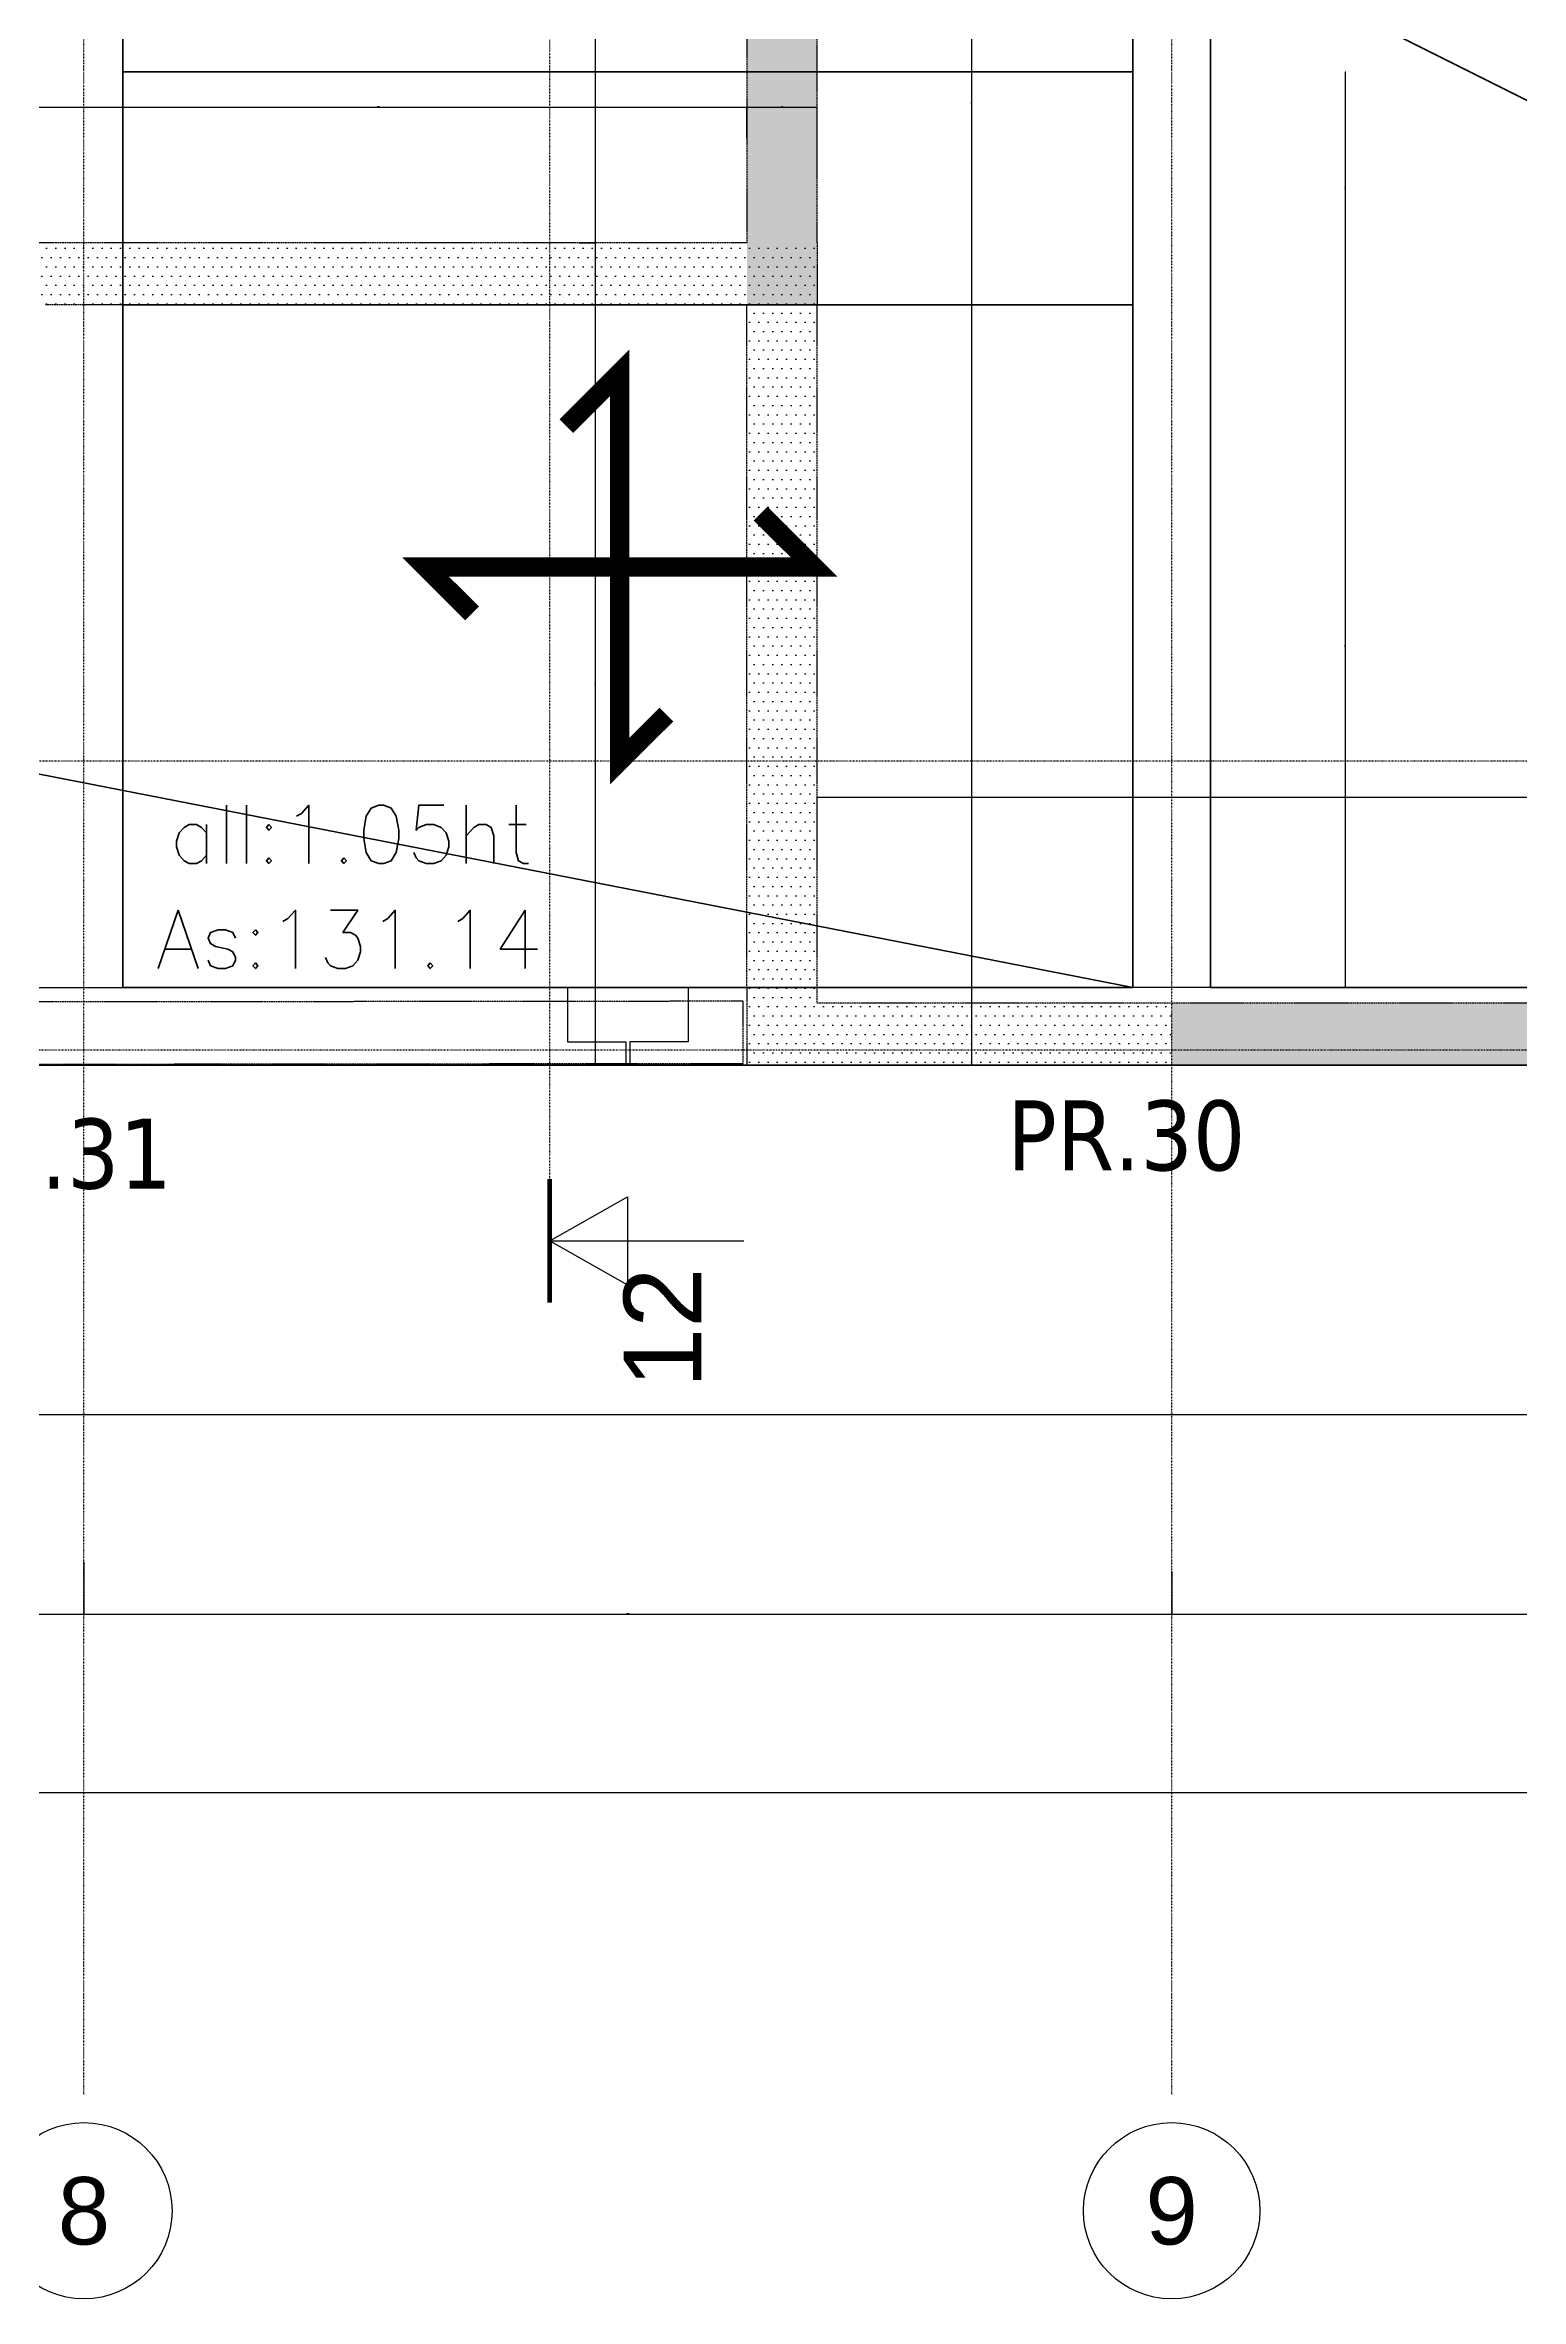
# Model space of a CAD drawing. Extents: x -12912 to 27386, y 1818 to 8189.
# Drawn here: x 1468 to 1848, y 5570 to 6151 of the extents above; entities that cross this region are included whole.
import ezdxf
from ezdxf.enums import TextEntityAlignment as Align

# ---------------------------------------------------------------- set-up
doc = ezdxf.new("R2010")
doc.units = 0
doc.header["$MEASUREMENT"] = 0
for name, pattern in [('CACHE2', [4.7625, 3.175, -1.5875]), ('GrDotted', [0.4, 0.1, -0.1, 0.1, -0.1]), ('GrFeatureAxis', [0.85, 0.25, -0.2, 0.1, -0.2, 0.1]), ('STRICHPUNKT2_S11', [0.9, 0.7, -0.1, 0, -0.1])]:
    doc.linetypes.add(name, pattern=pattern)
doc.layers.get('0').update_dxf_attribs({"linetype": 'CONTINUOUS'})
doc.layers.get('DEFPOINTS').update_dxf_attribs({"linetype": 'CONTINUOUS'})
for name, color, linetype in [('K_ENT_M_Building_Coffrage PH Sous sol', 7, 'CONTINUOUS'), ('préfa v', 2, 'CONTINUOUS'), ('STR_AXES_REPERE', 1, 'CONTINUOUS'), ('STR_COTATION', 1, 'CONTINUOUS'), ('STR_SURCH', 9, 'CACHE2'), ('STR_TXT', 102, 'CONTINUOUS'), ('STR_TXT_PR', 2, 'CONTINUOUS')]:
    doc.layers.add(name, color=color, linetype=linetype)
for name, color, linetype, lineweight in [('STR_AXES', 4, 'STRICHPUNKT2_S11', 25), ('STR_dob_dalles', 130, 'CONTINUOUS', 35), ('STR_POUTRES', 102, 'CONTINUOUS', 35), ('STR_VOILES', 6, 'CONTINUOUS', 70)]:
    doc.layers.add(name, color=color, linetype=linetype, lineweight=lineweight)
doc.styles.add('EPAIS', font='TAHOMA.TTF')
doc.styles.add('FIN', font='romans.shx')
doc.styles.add('GrCut', font='swissli.ttf', dxfattribs={"height": 0.2})
doc.styles.add('GrDimensions', font='simplex.shx')
doc.styles.add('GrGrid', font='ARIAL.TTF', dxfattribs={"height": 0.17})
doc.dimstyles.new('GrDimensions', dxfattribs={"dimtxt": 0.09, "dimasz": 0.05, "dimexe": 0.07, "dimexo": 0, "dimgap": 0.05, "dimtad": 1, "dimzin": 0, "dimdsep": 46, "dimtxsty": 'GrDimensions', "dimblk": 'ARCHTICK', "dimblk1": 'ARCHTICK', "dimblk2": 'ARCHTICK', "dimcen": 0.09, "dimadec": 0, "dimazin": 0, "dimtfac": 1, "dimtdec": 4, "dimtmove": 0, "dimatfit": 3, "dimldrblk": 'OPEN30', "dimfxl": 0, "dimtolj": 1, "dimtzin": 0, "dimarcsym": 0})
doc.dimstyles.new('nOVO', dxfattribs={"dimscale": 1.3, "dimtxt": 0.09, "dimasz": 0.05, "dimexe": 0.07, "dimexo": 0, "dimgap": 0.05, "dimtad": 1, "dimzin": 0, "dimdsep": 46, "dimtxsty": 'GrDimensions', "dimblk": 'ARCHTICK', "dimcen": 0.09, "dimadec": 0, "dimazin": 0, "dimtfac": 1, "dimtmove": 0, "dimatfit": 3, "dimldrblk": 'OPEN30', "dimfxl": 0, "dimtolj": 1, "dimtzin": 0, "dimarcsym": 0})
doc.dimstyles.new('Novo_MALKO', dxfattribs={"dimscale": 1.3, "dimtxt": 0.09, "dimasz": 0.05, "dimexe": 0.07, "dimexo": 0, "dimgap": 0.05, "dimtad": 1, "dimdec": 0, "dimlfac": 100, "dimzin": 0, "dimdsep": 46, "dimtxsty": 'GrDimensions', "dimblk": 'ARCHTICK', "dimcen": 0.09, "dimadec": 0, "dimazin": 0, "dimtfac": 1, "dimtdec": 0, "dimtmove": 0, "dimatfit": 3, "dimldrblk": 'OPEN30', "dimfxl": 0, "dimtolj": 1, "dimtzin": 0, "dimarcsym": 0})
pattern_1 = [(0, (5243.0074, 5883.9378), (1.190625, 2.38125), [0, -2.38125])]

# ---------------------------------------------------------------- blocks, each defined once
blk = doc.blocks.new('_ArchTick')
at = {"color": 0, "linetype": 'ByBlock', "const_width": 0.15}
blk.add_lwpolyline([(-0.5, -0.5), (0.5, 0.5)], dxfattribs=at)
blk = doc.blocks.new('*D250')
at = {"layer": 'DEFPOINTS', "color": 0, "linetype": 'Continuous'}
for p in [(1649.02, 6134.56), (1459.36, 6128.56), (1649.02, 6126.66)]:
    blk.add_point(p, dxfattribs=at)
at = {"layer": 'STR_COTATION', "color": 0, "linetype": 'Continuous', "lineweight": -2}
for p, q in [((1459.36, 6128.56), (1459.36, 6134.65)), ((1459.36, 6134.56), (1649.02, 6134.56)), ((1649.02, 6126.66), (1649.02, 6134.65))]:
    blk.add_line(p, q, dxfattribs=at)
at = {"layer": 'STR_COTATION', "color": 0, "linetype": 'Continuous', "lineweight": -2, "xscale": 0.065, "yscale": 0.065, "zscale": 0.065, "rotation": 180}
blk.add_blockref('_ArchTick', (1459.36, 6134.56), dxfattribs=at)
at = {"layer": 'STR_COTATION', "color": 0, "linetype": 'Continuous', "lineweight": -2, "xscale": 0.065, "yscale": 0.065, "zscale": 0.065}
blk.add_blockref('_ArchTick', (1649.02, 6134.56), dxfattribs=at)
at = {"layer": 'STR_COTATION', "color": 0, "linetype": 'Continuous', "lineweight": -3, "insert": (1554.19, 6134.68), "char_height": 0.117, "attachment_point": 5, "style": 'GrDimensions'}
blk.add_mtext('\\A1;189.66', dxfattribs=at)
blk = doc.blocks.new('_Open30')
at = {"color": 0, "linetype": 'ByBlock', "lineweight": -2}
for p, q in [((-1, 0.3), (0, 0)), ((0, 0), (-1, -0.3)), ((0, 0), (-1, 0))]:
    blk.add_line(p, q, dxfattribs=at)
blk = doc.blocks.new('*D251')
at = {"layer": 'DEFPOINTS', "color": 0, "linetype": 'Continuous'}
for p in [(1667.12, 6134.56), (1649.02, 6126.66), (1667.12, 6127.82)]:
    blk.add_point(p, dxfattribs=at)
at = {"layer": 'STR_COTATION', "color": 0, "linetype": 'Continuous', "lineweight": -2}
for p, q in [((1649.02, 6126.66), (1649.02, 6134.65)), ((1649.02, 6134.56), (1667.12, 6134.56)), ((1667.12, 6127.82), (1667.12, 6134.65))]:
    blk.add_line(p, q, dxfattribs=at)
at = {"layer": 'STR_COTATION', "color": 0, "linetype": 'Continuous', "lineweight": -2, "xscale": 0.065, "yscale": 0.065, "zscale": 0.065, "rotation": 180}
blk.add_blockref('_ArchTick', (1649.02, 6134.56), dxfattribs=at)
at = {"layer": 'STR_COTATION', "color": 0, "linetype": 'Continuous', "lineweight": -2, "xscale": 0.065, "yscale": 0.065, "zscale": 0.065}
blk.add_blockref('_ArchTick', (1667.12, 6134.56), dxfattribs=at)
at = {"layer": 'STR_COTATION', "color": 0, "linetype": 'Continuous', "lineweight": -3, "insert": (1658.07, 6134.68), "char_height": 0.117, "attachment_point": 5, "style": 'GrDimensions'}
blk.add_mtext('\\A1;1810', dxfattribs=at)
blk = doc.blocks.new('*D252')
at = {"layer": 'DEFPOINTS', "color": 0, "linetype": 'Continuous'}
for p in [(2310.36, 5956.91), (1667.12, 5949.05), (2310.36, 5949.05)]:
    blk.add_point(p, dxfattribs=at)
at = {"layer": 'STR_COTATION', "color": 0, "linetype": 'Continuous', "lineweight": -2}
for p, q in [((1667.12, 5949.05), (1667.12, 5957)), ((1667.12, 5956.91), (2310.36, 5956.91)), ((2310.36, 5949.05), (2310.36, 5957))]:
    blk.add_line(p, q, dxfattribs=at)
at = {"layer": 'STR_COTATION', "color": 0, "linetype": 'Continuous', "lineweight": -2, "xscale": 0.065, "yscale": 0.065, "zscale": 0.065, "rotation": 180}
blk.add_blockref('_ArchTick', (1667.12, 5956.91), dxfattribs=at)
at = {"layer": 'STR_COTATION', "color": 0, "linetype": 'Continuous', "lineweight": -2, "xscale": 0.065, "yscale": 0.065, "zscale": 0.065}
blk.add_blockref('_ArchTick', (2310.36, 5956.91), dxfattribs=at)
at = {"layer": 'STR_COTATION', "color": 0, "linetype": 'Continuous', "lineweight": -3, "insert": (1988.74, 5957.03), "char_height": 0.117, "attachment_point": 5, "style": 'GrDimensions'}
blk.add_mtext('\\A1;643.24', dxfattribs=at)
blk = doc.blocks.new('*D269')
at = {"layer": 'DEFPOINTS', "color": 0, "linetype": 'Continuous'}
for p in [(1605.24, 6083.69), (1610.04, 6083.69), (1605.24, 5887.91)]:
    blk.add_point(p, dxfattribs=at)
at = {"layer": 'STR_COTATION', "color": 0, "linetype": 'Continuous', "lineweight": -2}
for p, q in [((1605.24, 6083.69), (1610.13, 6083.69)), ((1610.04, 5887.91), (1610.04, 6083.69)), ((1605.24, 5887.91), (1610.13, 5887.91))]:
    blk.add_line(p, q, dxfattribs=at)
at = {"layer": 'STR_COTATION', "color": 0, "linetype": 'Continuous', "lineweight": -2, "xscale": 0.065, "yscale": 0.065, "zscale": 0.065}
for p, rotation in [((1610.04, 6083.69), 90), ((1610.04, 5887.91), 270)]:
    blk.add_blockref('_ArchTick', p, dxfattribs=dict(at, rotation=rotation))
at = {"layer": 'STR_COTATION', "color": 0, "linetype": 'Continuous', "lineweight": -3, "insert": (1609.92, 5985.8), "char_height": 0.117, "attachment_point": 5, "rotation": 90, "style": 'GrDimensions'}
blk.add_mtext('\\A1;195.77', dxfattribs=at)
blk = doc.blocks.new('*D270')
at = {"layer": 'DEFPOINTS', "color": 0, "linetype": 'Continuous'}
for p in [(1605.79, 6099.69), (1610.04, 6099.69), (1605.24, 6083.69)]:
    blk.add_point(p, dxfattribs=at)
at = {"layer": 'STR_COTATION', "color": 0, "linetype": 'Continuous', "lineweight": -2}
for p, q in [((1605.79, 6099.69), (1610.13, 6099.69)), ((1610.04, 6083.69), (1610.04, 6099.69)), ((1605.24, 6083.69), (1610.13, 6083.69))]:
    blk.add_line(p, q, dxfattribs=at)
at = {"layer": 'STR_COTATION', "color": 0, "linetype": 'Continuous', "lineweight": -2, "xscale": 0.065, "yscale": 0.065, "zscale": 0.065}
for p, rotation in [((1610.04, 6099.69), 90), ((1610.04, 6083.69), 270)]:
    blk.add_blockref('_ArchTick', p, dxfattribs=dict(at, rotation=rotation))
at = {"layer": 'STR_COTATION', "color": 0, "linetype": 'Continuous', "lineweight": -3, "insert": (1609.92, 6091.69), "char_height": 0.117, "attachment_point": 5, "rotation": 90, "style": 'GrDimensions'}
blk.add_mtext('\\A1;1600', dxfattribs=at)
blk = doc.blocks.new('*D271')
at = {"layer": 'DEFPOINTS', "color": 0, "linetype": 'Continuous'}
for p in [(1595.5, 6490.54), (1610.04, 6490.54), (1605.79, 6099.69)]:
    blk.add_point(p, dxfattribs=at)
at = {"layer": 'STR_COTATION', "color": 0, "linetype": 'Continuous', "lineweight": -2}
for p, q in [((1595.5, 6490.54), (1610.13, 6490.54)), ((1610.04, 6099.69), (1610.04, 6490.54)), ((1605.79, 6099.69), (1610.13, 6099.69))]:
    blk.add_line(p, q, dxfattribs=at)
at = {"layer": 'STR_COTATION', "color": 0, "linetype": 'Continuous', "lineweight": -2, "xscale": 0.065, "yscale": 0.065, "zscale": 0.065}
for p, rotation in [((1610.04, 6490.54), 90), ((1610.04, 6099.69), 270)]:
    blk.add_blockref('_ArchTick', p, dxfattribs=dict(at, rotation=rotation))
at = {"layer": 'STR_COTATION', "color": 0, "linetype": 'Continuous', "lineweight": -3, "insert": (1609.92, 6295.11), "char_height": 0.117, "attachment_point": 5, "rotation": 90, "style": 'GrDimensions'}
blk.add_mtext('\\A1;390.85', dxfattribs=at)
blk = doc.blocks.new('*D332')
at = {"layer": 'DEFPOINTS', "color": 0, "linetype": 'Continuous'}
for p in [(1706.96, 5907.92), (1711.83, 5907.92), (1711.83, 5887.91)]:
    blk.add_point(p, dxfattribs=at)
at = {"layer": 'STR_COTATION', "color": 0, "linetype": 'Continuous', "lineweight": -2}
for p, q in [((1711.83, 5907.92), (1706.87, 5907.92)), ((1706.96, 5887.91), (1706.96, 5907.92)), ((1711.83, 5887.91), (1706.87, 5887.91))]:
    blk.add_line(p, q, dxfattribs=at)
at = {"layer": 'STR_COTATION', "color": 0, "linetype": 'Continuous', "lineweight": -2, "xscale": 0.065, "yscale": 0.065, "zscale": 0.065}
for p, rotation in [((1706.96, 5907.92), 90), ((1706.96, 5887.91), 270)]:
    blk.add_blockref('_ArchTick', p, dxfattribs=dict(at, rotation=rotation))
at = {"layer": 'STR_COTATION', "color": 0, "linetype": 'Continuous', "lineweight": -3, "insert": (1706.84, 5897.92), "char_height": 0.117, "attachment_point": 5, "rotation": 90, "style": 'GrDimensions'}
blk.add_mtext('\\A1;2000', dxfattribs=at)
blk = doc.blocks.new('*D333')
at = {"layer": 'DEFPOINTS', "color": 0, "linetype": 'Continuous'}
for p in [(1706.96, 6363.07), (1712.23, 6363.07), (1711.83, 5907.92)]:
    blk.add_point(p, dxfattribs=at)
at = {"layer": 'STR_COTATION', "color": 0, "linetype": 'Continuous', "lineweight": -2}
for p, q in [((1712.23, 6363.07), (1706.87, 6363.07)), ((1706.96, 5907.92), (1706.96, 6363.07)), ((1711.83, 5907.92), (1706.87, 5907.92))]:
    blk.add_line(p, q, dxfattribs=at)
at = {"layer": 'STR_COTATION', "color": 0, "linetype": 'Continuous', "lineweight": -2, "xscale": 0.065, "yscale": 0.065, "zscale": 0.065}
for p, rotation in [((1706.96, 6363.07), 90), ((1706.96, 5907.92), 270)]:
    blk.add_blockref('_ArchTick', p, dxfattribs=dict(at, rotation=rotation))
at = {"layer": 'STR_COTATION', "color": 0, "linetype": 'Continuous', "lineweight": -3, "insert": (1706.84, 6135.49), "char_height": 0.117, "attachment_point": 5, "rotation": 90, "style": 'GrDimensions'}
blk.add_mtext('\\A1;455.15', dxfattribs=at)
blk = doc.blocks.new('*D457')
at = {"layer": 'DEFPOINTS', "color": 0, "linetype": 'Continuous'}
for p in [(1338.36, 5797.96), (1618.36, 5797.96), (1618.36, 5797.96)]:
    blk.add_point(p, dxfattribs=at)
at = {"layer": 'STR_COTATION', "color": 0, "linetype": 'Continuous', "lineweight": -2}
for p, q in [((1338.36, 5797.96), (1338.36, 5798.05)), ((1338.36, 5797.96), (1618.36, 5797.96)), ((1618.36, 5797.96), (1618.36, 5798.05))]:
    blk.add_line(p, q, dxfattribs=at)
at = {"layer": 'STR_COTATION', "color": 0, "linetype": 'Continuous', "lineweight": -2, "xscale": 0.065, "yscale": 0.065, "zscale": 0.065, "rotation": 180}
blk.add_blockref('_ArchTick', (1338.36, 5797.96), dxfattribs=at)
at = {"layer": 'STR_COTATION', "color": 0, "linetype": 'Continuous', "lineweight": -2, "xscale": 0.065, "yscale": 0.065, "zscale": 0.065}
blk.add_blockref('_ArchTick', (1618.36, 5797.96), dxfattribs=at)
at = {"layer": 'STR_COTATION', "color": 0, "linetype": 'Continuous', "lineweight": -3, "insert": (1478.36, 5798.08), "char_height": 0.117, "attachment_point": 5, "style": 'GrDimensions'}
blk.add_mtext('\\A1;280.00', dxfattribs=at)
blk = doc.blocks.new('*D458')
at = {"layer": 'DEFPOINTS', "color": 0, "linetype": 'Continuous'}
for p in [(1618.36, 5797.96), (1898.36, 5797.96), (1898.36, 5797.96)]:
    blk.add_point(p, dxfattribs=at)
at = {"layer": 'STR_COTATION', "color": 0, "linetype": 'Continuous', "lineweight": -2}
for p, q in [((1618.36, 5797.96), (1618.36, 5798.05)), ((1618.36, 5797.96), (1898.36, 5797.96)), ((1898.36, 5797.96), (1898.36, 5798.05))]:
    blk.add_line(p, q, dxfattribs=at)
at = {"layer": 'STR_COTATION', "color": 0, "linetype": 'Continuous', "lineweight": -2, "xscale": 0.065, "yscale": 0.065, "zscale": 0.065, "rotation": 180}
blk.add_blockref('_ArchTick', (1618.36, 5797.96), dxfattribs=at)
at = {"layer": 'STR_COTATION', "color": 0, "linetype": 'Continuous', "lineweight": -2, "xscale": 0.065, "yscale": 0.065, "zscale": 0.065}
blk.add_blockref('_ArchTick', (1898.36, 5797.96), dxfattribs=at)
at = {"layer": 'STR_COTATION', "color": 0, "linetype": 'Continuous', "lineweight": -3, "insert": (1758.36, 5798.08), "char_height": 0.117, "attachment_point": 5, "style": 'GrDimensions'}
blk.add_mtext('\\A1;280.00', dxfattribs=at)
blk = doc.blocks.new('*D527')
at = {"layer": 'DEFPOINTS', "color": 0, "linetype": 'Continuous'}
for p in [(1198.36, 5758.79), (1478.36, 5760.07), (1478.36, 5746.58)]:
    blk.add_point(p, dxfattribs=at)
at = {"layer": 'STR_COTATION', "color": 0, "linetype": 'Continuous', "lineweight": -2}
for p, q in [((1198.36, 5758.79), (1198.36, 5746.49)), ((1478.36, 5760.07), (1478.36, 5746.49)), ((1198.36, 5746.58), (1478.36, 5746.58))]:
    blk.add_line(p, q, dxfattribs=at)
at = {"layer": 'STR_COTATION', "color": 0, "linetype": 'Continuous', "lineweight": -2, "xscale": 0.065, "yscale": 0.065, "zscale": 0.065, "rotation": 180}
blk.add_blockref('_ArchTick', (1198.36, 5746.58), dxfattribs=at)
at = {"layer": 'STR_COTATION', "color": 0, "linetype": 'Continuous', "lineweight": -2, "xscale": 0.065, "yscale": 0.065, "zscale": 0.065}
blk.add_blockref('_ArchTick', (1478.36, 5746.58), dxfattribs=at)
at = {"layer": 'STR_COTATION', "color": 0, "linetype": 'Continuous', "lineweight": -3, "insert": (1338.36, 5746.7), "char_height": 0.117, "attachment_point": 5, "style": 'GrDimensions'}
blk.add_mtext('\\A1;280.00', dxfattribs=at)
blk = doc.blocks.new('*D528')
at = {"layer": 'DEFPOINTS', "color": 0, "linetype": 'Continuous'}
for p in [(1478.36, 5760.07), (1758.36, 5757.54), (1758.36, 5746.58)]:
    blk.add_point(p, dxfattribs=at)
at = {"layer": 'STR_COTATION', "color": 0, "linetype": 'Continuous', "lineweight": -2}
for p, q in [((1478.36, 5760.07), (1478.36, 5746.49)), ((1758.36, 5757.54), (1758.36, 5746.49)), ((1478.36, 5746.58), (1758.36, 5746.58))]:
    blk.add_line(p, q, dxfattribs=at)
at = {"layer": 'STR_COTATION', "color": 0, "linetype": 'Continuous', "lineweight": -2, "xscale": 0.065, "yscale": 0.065, "zscale": 0.065, "rotation": 180}
blk.add_blockref('_ArchTick', (1478.36, 5746.58), dxfattribs=at)
at = {"layer": 'STR_COTATION', "color": 0, "linetype": 'Continuous', "lineweight": -2, "xscale": 0.065, "yscale": 0.065, "zscale": 0.065}
blk.add_blockref('_ArchTick', (1758.36, 5746.58), dxfattribs=at)
at = {"layer": 'STR_COTATION', "color": 0, "linetype": 'Continuous', "lineweight": -3, "insert": (1618.36, 5746.7), "char_height": 0.117, "attachment_point": 5, "style": 'GrDimensions'}
blk.add_mtext('\\A1;280.00', dxfattribs=at)
blk = doc.blocks.new('*D529')
at = {"layer": 'DEFPOINTS', "color": 0, "linetype": 'Continuous'}
for p in [(1758.36, 5757.54), (2038.36, 5756.29), (2038.36, 5746.58)]:
    blk.add_point(p, dxfattribs=at)
at = {"layer": 'STR_COTATION', "color": 0, "linetype": 'Continuous', "lineweight": -2}
for p, q in [((1758.36, 5757.54), (1758.36, 5746.49)), ((2038.36, 5756.29), (2038.36, 5746.49)), ((1758.36, 5746.58), (2038.36, 5746.58))]:
    blk.add_line(p, q, dxfattribs=at)
at = {"layer": 'STR_COTATION', "color": 0, "linetype": 'Continuous', "lineweight": -2, "xscale": 0.065, "yscale": 0.065, "zscale": 0.065, "rotation": 180}
blk.add_blockref('_ArchTick', (1758.36, 5746.58), dxfattribs=at)
at = {"layer": 'STR_COTATION', "color": 0, "linetype": 'Continuous', "lineweight": -2, "xscale": 0.065, "yscale": 0.065, "zscale": 0.065}
blk.add_blockref('_ArchTick', (2038.36, 5746.58), dxfattribs=at)
at = {"layer": 'STR_COTATION', "color": 0, "linetype": 'Continuous', "lineweight": -3, "insert": (1898.36, 5746.7), "char_height": 0.117, "attachment_point": 5, "style": 'GrDimensions'}
blk.add_mtext('\\A1;280.00', dxfattribs=at)
blk = doc.blocks.new('*D600')
at = {"layer": 'DEFPOINTS', "color": 0, "linetype": 'Continuous'}
for p in [(-1020.36, 5712.87), (7612.27, 5712.87), (-1020.36, 5700.61)]:
    blk.add_point(p, dxfattribs=at)
at = {"layer": 'STR_COTATION', "color": 0, "linetype": 'Continuous', "lineweight": -2}
for p, q in [((-1020.36, 5712.87), (-1020.36, 5700.52)), ((7612.27, 5712.87), (7612.27, 5700.52)), ((7612.27, 5700.61), (-1020.36, 5700.61))]:
    blk.add_line(p, q, dxfattribs=at)
at = {"layer": 'STR_COTATION', "color": 0, "linetype": 'Continuous', "lineweight": -2, "xscale": 0.065, "yscale": 0.065, "zscale": 0.065, "rotation": 180}
blk.add_blockref('_ArchTick', (-1020.36, 5700.61), dxfattribs=at)
at = {"layer": 'STR_COTATION', "color": 0, "linetype": 'Continuous', "lineweight": -2, "xscale": 0.065, "yscale": 0.065, "zscale": 0.065}
blk.add_blockref('_ArchTick', (7612.27, 5700.61), dxfattribs=at)
at = {"layer": 'STR_COTATION', "color": 0, "linetype": 'Continuous', "lineweight": -3, "insert": (3295.95, 5700.74), "char_height": 0.117, "attachment_point": 5, "style": 'GrDimensions'}
blk.add_mtext('\\A1;8632.63', dxfattribs=at)
blk = doc.blocks.new('*D754')
at = {"layer": 'DEFPOINTS', "color": 0, "ltscale": 4.5}
for p in [(1748.36, 6083.69), (1803.12, 6083.69), (1748.36, 5907.92)]:
    blk.add_point(p, dxfattribs=at)
at = {"layer": 'STR_COTATION', "color": 0, "lineweight": -2, "ltscale": 4.5}
for p, q in [((1803.03, 6083.69), (1803.21, 6083.69)), ((1803.12, 5907.92), (1803.12, 6083.69)), ((1803.03, 5907.92), (1803.21, 5907.92))]:
    blk.add_line(p, q, dxfattribs=at)
at = {"layer": 'STR_COTATION', "color": 0, "lineweight": -2, "ltscale": 4.5, "xscale": 0.065, "yscale": 0.065, "zscale": 0.065}
for p, rotation in [((1803.12, 6083.69), 90), ((1803.12, 5907.92), 270)]:
    blk.add_blockref('_ArchTick', p, dxfattribs=dict(at, rotation=rotation))
at = {"layer": 'STR_COTATION', "color": 0, "ltscale": 4.5, "insert": (1802.99, 5995.8), "char_height": 0.117, "attachment_point": 5, "rotation": 90, "style": 'GrDimensions'}
blk.add_mtext('\\A1;175.77', dxfattribs=at)
blk = doc.blocks.new('*D755')
at = {"layer": 'DEFPOINTS', "color": 0, "ltscale": 4.5}
for p in [(1748.36, 6143.69), (1803.12, 6143.69), (1748.36, 6083.69)]:
    blk.add_point(p, dxfattribs=at)
at = {"layer": 'STR_COTATION', "color": 0, "lineweight": -2, "ltscale": 4.5}
for p, q in [((1803.03, 6143.69), (1803.21, 6143.69)), ((1803.12, 6083.69), (1803.12, 6143.69)), ((1803.03, 6083.69), (1803.21, 6083.69))]:
    blk.add_line(p, q, dxfattribs=at)
at = {"layer": 'STR_COTATION', "color": 0, "lineweight": -2, "ltscale": 4.5, "xscale": 0.065, "yscale": 0.065, "zscale": 0.065}
for p, rotation in [((1803.12, 6143.69), 90), ((1803.12, 6083.69), 270)]:
    blk.add_blockref('_ArchTick', p, dxfattribs=dict(at, rotation=rotation))
at = {"layer": 'STR_COTATION', "color": 0, "ltscale": 4.5, "insert": (1802.99, 6113.69), "char_height": 0.117, "attachment_point": 5, "rotation": 90, "style": 'GrDimensions'}
blk.add_mtext('\\A1;6000', dxfattribs=at)

msp = doc.modelspace()

# ---------------------------------------------------------------- hatches: boundary and pattern name
at = {"layer": 'STR_SURCH', "linetype": 'Continuous'}
h = msp.add_hatch(dxfattribs=at)
h.set_pattern_fill('DOTS', color=256, scale=1.5, style=0)
h.set_pattern_definition(pattern_1)
h.paths.add_polyline_path([(1649.024, 6083.685), (1667.122, 6083.685), (1667.122, 6490.539), (1649.024, 6490.539)])
h = msp.add_hatch(dxfattribs=at)
h.set_pattern_fill('DOTS', color=256, scale=1.5, style=0)
h.set_pattern_definition(pattern_1)
h.paths.add_polyline_path([(1667.122, 6099.685), (1459.36, 6099.685), (1459.36, 6083.685), (1649.024, 6083.685)])
h = msp.add_hatch(dxfattribs=at)
h.set_pattern_fill('DOTS', color=256, scale=1.5, style=0)
h.set_pattern_definition(pattern_1)
h.paths.add_polyline_path([(1667.122, 6099.685), (1649.024, 6083.685), (1649.024, 5887.914), (1667.122, 5887.914)])
h = msp.add_hatch(dxfattribs=at)
h.set_pattern_fill('DOTS', color=256, scale=1.5, style=0)
h.set_pattern_definition(pattern_1)
h.paths.add_polyline_path([(1649.073, 5887.914), (1758.364, 5887.914), (1758.364, 5903.914), (1649.073, 5903.914)])
h = msp.add_hatch(dxfattribs=at)
h.set_pattern_fill('DOTS', color=256, scale=1.5, style=0)
h.set_pattern_definition(pattern_1)
h.paths.add_polyline_path([(2047.178, 5903.963), (1758.291, 5903.914), (1758.294, 5887.914), (2047.178, 5887.963)])

# ---------------------------------------------------------------- linework, layer by layer
at = {"color": 1, "linetype": 'ByBlock', "const_width": 5}
for points in [[(1616.294, 6016.2), (1616.294, 6066.2), (1602.541, 6052.446)], [(1616.294, 6016.2), (1666.294, 6016.2), (1652.541, 6029.953)], [(1578.285, 6004.209), (1566.294, 6016.2), (1616.294, 6016.2)], [(1628.285, 5978.191), (1616.294, 5966.2), (1616.294, 6016.2)]]:
    msp.add_lwpolyline(points, dxfattribs=at)
at = {"layer": 'K_ENT_M_Building_Coffrage PH Sous sol', "color": 7, "linetype": 'Continuous'}
for p, q in [((1598.255, 5842.702), (1618.255, 5854.048)), ((1618.255, 5854.048), (1618.255, 5831.355)), ((1598.255, 5842.702), (1618.255, 5842.702)), ((1598.255, 5842.702), (1618.255, 5831.355)), ((1618.255, 5842.702), (1648.255, 5842.702))]:
    msp.add_line(p, q, dxfattribs=at)
at = {"layer": 'K_ENT_M_Building_Coffrage PH Sous sol', "color": 7, "linetype": 'GrFeatureAxis'}
for points in [[(1598.255, 5842.702), (1598.255, 7544.115)], [(-115.376, 5966.258), (3609.113, 5966.258)]]:
    msp.add_lwpolyline(points, dxfattribs=at)
at = {"layer": 'K_ENT_M_Building_Coffrage PH Sous sol', "color": 7, "linetype": 'Continuous', "const_width": 1.2}
msp.add_lwpolyline([(1598.235, 5858.627), (1598.275, 5826.776)], dxfattribs=at)
at = {"layer": 'préfa v'}
for points in [[(1602.86, 5907.914), (1602.86, 5893.914), (1617.86, 5893.914), (1617.86, 5887.914), (1338.86, 5887.914), (1338.86, 5893.914), (1353.86, 5893.914), (1353.86, 5907.914)], [(1633.86, 5907.914), (1633.86, 5893.914), (1618.86, 5893.914), (1618.86, 5887.914), (1897.86, 5887.914), (1897.86, 5893.914), (1882.86, 5893.914), (1882.86, 5907.914)]]:
    msp.add_lwpolyline(points, close=True, dxfattribs=at)
at = {"layer": 'STR_AXES', "linetype": 'GrFeatureAxis'}
for p, q in [((1478.36, 5622.963), (1478.36, 8022.963)), ((1758.36, 5622.963), (1758.36, 8022.963)), ((-1309.741, 5891.914), (7906.576, 5891.914))]:
    msp.add_line(p, q, dxfattribs=at)
at = {"layer": 'STR_AXES_REPERE', "linetype": 'Continuous'}
for centre in [(1478.36, 5592.963), (1758.36, 5592.963)]:
    msp.add_ellipse(centre, major_axis=(-16.047, 16.047), ratio=1, start_param=3.9269908, end_param=10.2101761, dxfattribs=at)
at = {"layer": 'STR_dob_dalles', "linetype": 'Continuous', "lineweight": 35}
for p, q in [((1007.187, 6557.958), (2306.358, 5907.916)), ((1343.888, 5986.898), (1748.358, 5907.916))]:
    msp.add_line(p, q, dxfattribs=at)
at = {"layer": 'STR_POUTRES', "linetype": 'Continuous'}
for p, q in [((1488.361, 6143.685), (1748.358, 6143.685)), ((1748.358, 6083.685), (1488.361, 6083.685))]:
    msp.add_line(p, q, dxfattribs=at)
at = {"layer": 'STR_SURCH', "linetype": 'GrDotted'}
for p, q in [((1649.024, 6490.539), (1649.024, 6099.685)), ((1667.122, 6099.685), (1667.122, 6490.539)), ((1649.024, 6099.685), (1459.36, 6099.685)), ((1649.024, 5907.916), (1649.024, 6083.685)), ((1667.122, 5907.916), (1667.122, 6083.685)), ((1648.024, 5904.379), (1208.36, 5903.914)), ((1758.288, 5903.914), (1667.122, 5903.914)), ((2047.178, 5903.963), (1758.364, 5903.914)), ((1208.37, 5887.914), (1648.044, 5888.379))]:
    msp.add_line(p, q, dxfattribs=at)
at = {"layer": 'STR_SURCH', "linetype": 'GrDotted', "ltscale": 0.25}
for p, q in [((1667.122, 6099.685), (1667.122, 6083.685)), ((1648.044, 5888.379), (1648.024, 5904.379))]:
    msp.add_line(p, q, dxfattribs=at)
at = {"layer": 'STR_SURCH', "linetype": 'GrDotted', "ltscale": 0.5}
for p, q in [((1488.361, 6083.685), (1468.358, 6083.685)), ((1649.024, 5907.916), (1649.024, 5887.914))]:
    msp.add_line(p, q, dxfattribs=at)
at = {"layer": 'STR_SURCH', "linetype": 'GrDotted', "ltscale": 0.0625}
msp.add_line((1667.122, 5903.914), (1667.122, 5907.916), dxfattribs=at)
at = {"layer": 'STR_VOILES', "linetype": 'Continuous'}
for p, q in [((1488.361, 6383.071), (1488.361, 6083.685)), ((1748.358, 5907.916), (1748.358, 6363.069)), ((1768.361, 6363.069), (1768.361, 5907.916)), ((1488.361, 6083.685), (1488.361, 5907.916)), ((1488.361, 5907.916), (1618.36, 5907.916)), ((1618.36, 5907.916), (1748.358, 5907.916)), ((1768.361, 5907.916), (1898.36, 5907.916)), ((1468.358, 5887.914), (1338.36, 5887.914)), ((1488.361, 5887.914), (1468.358, 5887.914)), ((1618.36, 5887.914), (1488.361, 5887.914)), ((1748.36, 5887.914), (1618.36, 5887.914)), ((1898.36, 5887.914), (1748.36, 5887.914))]:
    msp.add_line(p, q, dxfattribs=at)

# ---------------------------------------------------------------- texts
at = {"layer": 'K_ENT_M_Building_Coffrage PH Sous sol', "color": 7, "linetype": 'Continuous', "insert": (1627.294, 5820.292), "char_height": 20, "attachment_point": 5, "rotation": 90, "style": 'GrCut'}
msp.add_mtext('{12}', dxfattribs=at)
at = {"layer": 'STR_AXES_REPERE', "linetype": 'Continuous', "style": 'GrGrid'}
for s, p in [('8', (1478.36, 5592.963)), ('9', (1758.36, 5592.963))]:
    msp.add_text(s, height=17.359, dxfattribs=at).set_placement(p, align=Align.MIDDLE_CENTER)
at = {"layer": 'STR_TXT', "linetype": 'Continuous', "char_height": 15, "attachment_point": 1, "style": 'FIN'}
for s, insert in [('all:1.05ht ', (1500.263, 5954.848)), ('As:131.14', (1496.799, 5927.804))]:
    msp.add_mtext(s, dxfattribs=dict(at, insert=insert))
at = {"layer": 'STR_TXT_PR', "ltscale": 4.5, "style": 'EPAIS'}
for s, p in [('PR.30', (1716.001, 5860.847)), ('PR.31', (1439.674, 5856.159))]:
    msp.add_text(s, height=18, dxfattribs=at).set_placement(p)

# ---------------------------------------------------------------- dimensions: what is measured, and where the dimension line sits
at = {"layer": 'STR_COTATION', "linetype": 'Continuous', "lineweight": -3}
for base, p1, p2, override, picture, middle in [((1610.044, 6490.539), (1605.789, 6099.685), (1595.501, 6490.539), {"dimscale": 1.3, "dimtmove": 1}, '*D271', (1609.92, 6295.112)), ((1706.96, 6363.069), (1711.833, 5907.916), (1712.226, 6363.069), {"dimscale": 1.3, "dimtmove": 1}, '*D333', (1706.837, 6135.493)), ((1610.044, 6099.685), (1605.239, 6083.685), (1605.789, 6099.685), {"dimscale": 1.3, "dimdec": 0, "dimlfac": 100, "dimzin": 0, "dimtmove": 1}, '*D270', (1609.92, 6091.685)), ((1610.044, 6083.685), (1605.239, 5887.914), (1605.239, 6083.685), {"dimscale": 1.3}, '*D269', (1609.92, 5985.799)), ((1706.96, 5907.916), (1711.833, 5887.914), (1711.833, 5907.916), {"dimscale": 1.3, "dimtxt": 0.09, "dimasz": 0.05, "dimexe": 0.07, "dimexo": 0, "dimgap": 0.05, "dimtad": 1, "dimjust": 0, "dimtih": 0, "dimtoh": 0, "dimdec": 0, "dimlfac": 100, "dimrnd": 0, "dimzin": 0, "dimdsep": 46, "dimlunit": 2, "dimpost": '', "dimtxsty": 'GrDimensions', "dimblk": 'ArchTick', "dimblk1": 'ArchTick', "dimblk2": 'ArchTick', "dimsah": 0, "dimtsz": 0, "dimcen": 0.09, "dimdle": 0, "dimse1": 0, "dimse2": 0, "dimsd1": 0, "dimsd2": 0, "dimclrd": 0, "dimclre": 0, "dimclrt": 0, "dimaunit": 0, "dimadec": 0, "dimazin": 0, "dimtol": 0, "dimlim": 0, "dimtp": 0, "dimtm": 0, "dimtfac": 1, "dimtdec": 4, "dimtix": 0, "dimtofl": 1, "dimtmove": 1, "dimatfit": 3, "dimldrblk": 'Open30', "dimtvp": 0, "dimfrac": 0, "dimtolj": 1, "dimtzin": 0, "dimlwd": 65534, "dimlwe": 65534}, '*D332', (1706.837, 5897.915))]:
    dim = msp.add_linear_dim(base=base, p1=p1, p2=p2, angle=90, dimstyle='GrDimensions', override=override, dxfattribs=at)
    dim.commit()
    dim.dimension.update_dxf_attribs({"geometry": picture, "text_midpoint": middle})
at = {"layer": 'STR_COTATION', "ltscale": 4.5}
for base, p1, p2, dimstyle, picture, middle in [((1803.116, 6143.685), (1748.358, 6083.685), (1748.358, 6143.685), 'Novo_MALKO', '*D755', (1802.993, 6113.685)), ((1803.116, 6083.685), (1748.358, 5907.916), (1748.358, 6083.685), 'nOVO', '*D754', (1802.993, 5995.801))]:
    dim = msp.add_linear_dim(base=base, p1=p1, p2=p2, angle=90, dimstyle=dimstyle, override={"dimtmove": 1}, dxfattribs=at)
    dim.commit()
    dim.dimension.update_dxf_attribs({"geometry": picture, "text_midpoint": middle})
at = {"layer": 'STR_COTATION', "linetype": 'Continuous', "lineweight": -3}
for base, p1, p2, override, picture, middle in [((1649.024, 6134.559), (1459.36, 6128.563), (1649.024, 6126.66), {"dimscale": 1.3, "dimtmove": 1}, '*D250', (1554.192, 6134.683)), ((1667.122, 6134.559), (1649.024, 6126.66), (1667.122, 6127.824), {"dimscale": 1.3, "dimdec": 0, "dimlfac": 100, "dimzin": 0, "dimtmove": 1}, '*D251', (1658.073, 6134.683)), ((2310.36, 5956.905), (1667.122, 5949.052), (2310.36, 5949.052), {"dimscale": 1.3}, '*D252', (1988.741, 5957.029)), ((1618.36, 5797.96), (1338.36, 5797.96), (1618.36, 5797.96), {"dimscale": 1.3, "dimtmove": 1}, '*D457', (1478.36, 5798.084)), ((1898.36, 5797.96), (1618.36, 5797.96), (1898.36, 5797.96), {"dimscale": 1.3, "dimtmove": 1}, '*D458', (1758.36, 5798.084)), ((1478.36, 5746.577), (1198.36, 5758.791), (1478.36, 5760.075), {"dimscale": 1.3, "dimtmove": 1}, '*D527', (1338.36, 5746.7)), ((1758.36, 5746.577), (1478.36, 5760.075), (1758.36, 5757.545), {"dimscale": 1.3, "dimtmove": 1}, '*D528', (1618.36, 5746.7)), ((2038.36, 5746.577), (1758.36, 5757.545), (2038.36, 5756.286), {"dimscale": 1.3, "dimtmove": 1}, '*D529', (1898.36, 5746.7)), ((-1020.362, 5700.612), (7612.271, 5712.875), (-1020.362, 5712.875), {"dimscale": 1.3, "dimtmove": 1}, '*D600', (3295.955, 5700.736))]:
    dim = msp.add_linear_dim(base=base, p1=p1, p2=p2, dimstyle='GrDimensions', override=override, dxfattribs=at)
    dim.commit()
    dim.dimension.update_dxf_attribs({"geometry": picture, "text_midpoint": middle})

doc.saveas('drawing.dxf')
